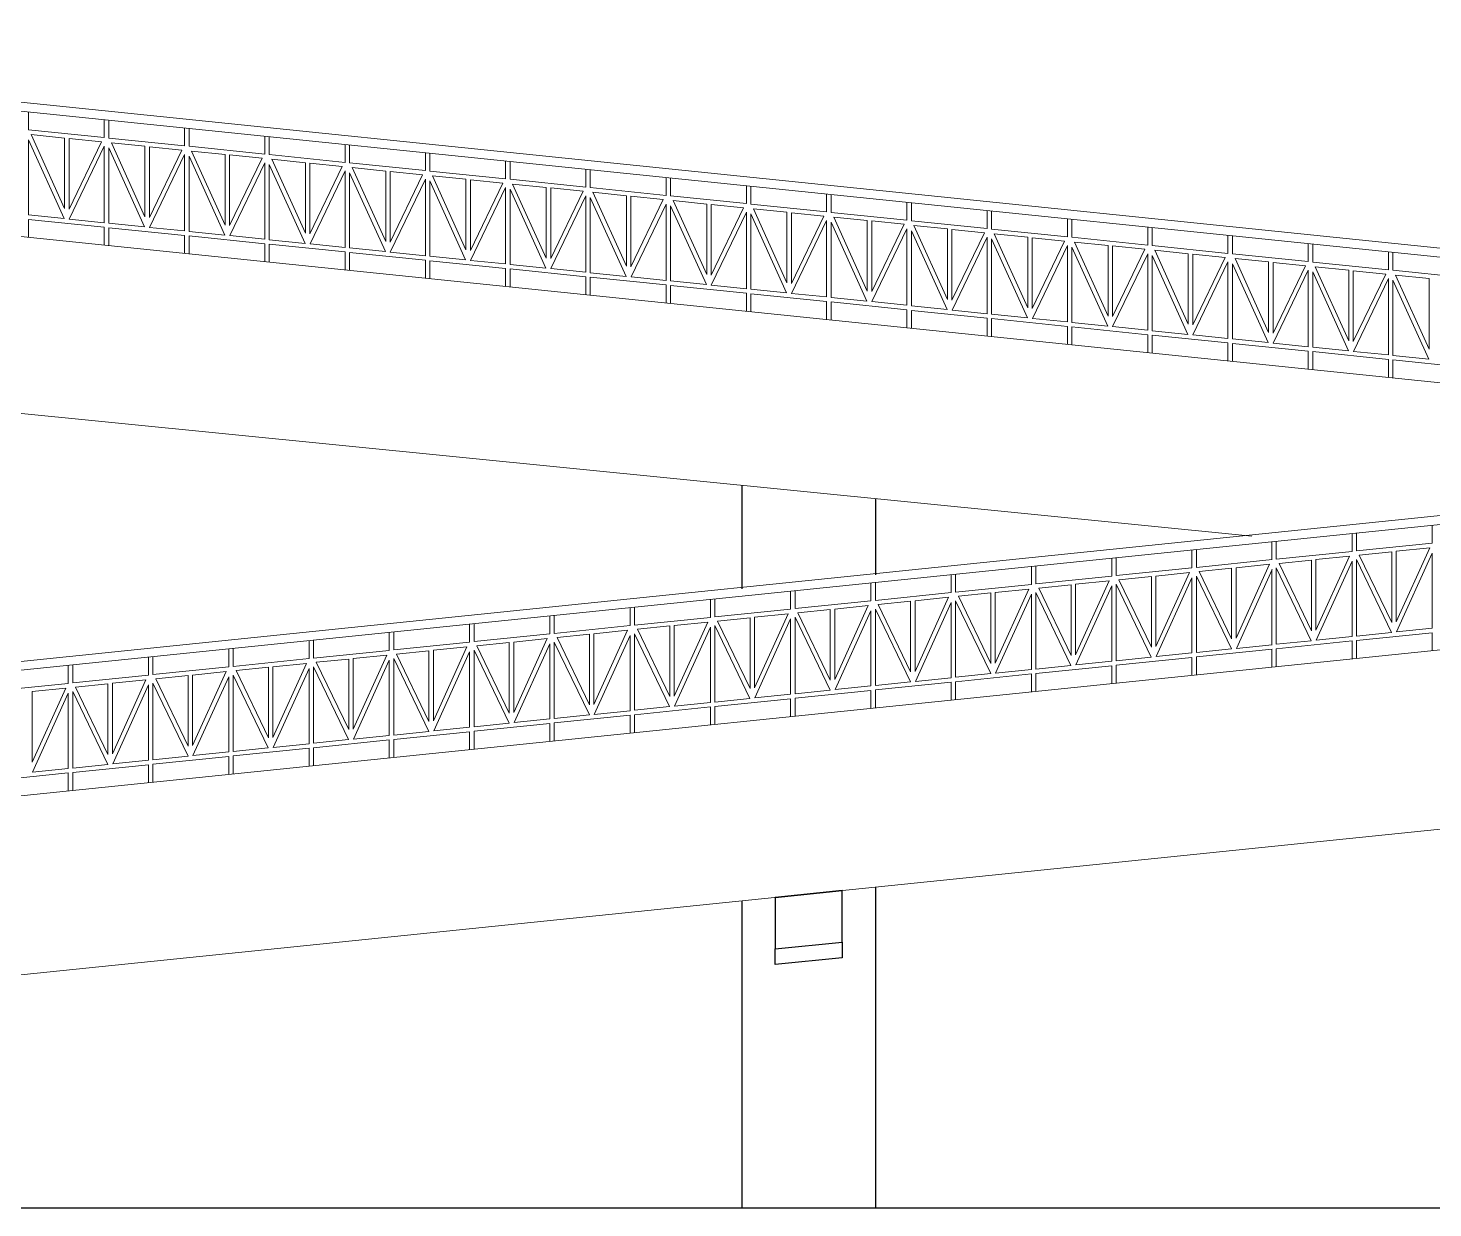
# Model space of a CAD drawing. Header units: millimetres. Extents: x 3614 to 12428, y -844 to 6844.
# Drawn here: x 5834.38 to 5840.68, y -799.8 to -794.5 of the extents above; entities that cross this region are included whole.
import ezdxf

# ---------------------------------------------------------------- set-up
doc = ezdxf.new("R2010")
doc.units = ezdxf.units.MM
doc.header["$LTSCALE"] = 40
doc.header["$MEASUREMENT"] = 0
for name, color, linetype, lineweight in [('Beam', 254, 'CONTINUOUS', 25), ('Column', 252, 'CONTINUOUS', 30), ('Railing', 23, 'CONTINUOUS', 18), ('Wall', 7, 'CONTINUOUS', 30), ('Window-Wall', 7, 'CONTINUOUS', 18)]:
    doc.layers.add(name, color=color, linetype=linetype, lineweight=lineweight)

msp = doc.modelspace()

# ---------------------------------------------------------------- linework, layer by layer
at = {"layer": 'Beam'}
msp.add_line((5837.7267, -798.4047), (5838.0267, -798.3738), dxfattribs=at)
at = {"layer": 'Beam', "lineweight": 25}
for points in [[(5837.7267, -798.4047), (5837.7267, -798.6359), (5838.0267, -798.605), (5838.0267, -798.3738), (5837.7267, -798.4047)], [(5837.7267, -798.6359), (5838.0267, -798.605), (5838.0267, -798.6754), (5837.7267, -798.7063), (5837.7267, -798.6359)]]:
    msp.add_lwpolyline(points, dxfattribs=at)
at = {"layer": 'Column', "lineweight": 25}
for p, q in [((5837.5767, -796.556), (5837.5767, -797.0193)), ((5838.1767, -796.6158), (5838.1767, -796.9576)), ((5838.1767, -798.3584), (5838.1767, -799.7979)), ((5837.5767, -798.4201), (5837.5767, -799.7979)), ((5837.5767, -799.7979), (5838.1767, -799.7979))]:
    msp.add_line(p, q, dxfattribs=at)
at = {"layer": 'Railing'}
for p, q in [((5831.1098, -794.5436), (5846.3478, -796.1106)), ((5831.1118, -794.5036), (5846.5433, -796.0905)), ((5834.3777, -794.9601), (5834.3777, -794.8797)), ((5834.7177, -794.9951), (5834.7177, -794.9147)), ((5834.7377, -794.9972), (5834.7377, -794.9167)), ((5834.7177, -794.9951), (5834.3777, -794.9601)), ((5834.3777, -795.3421), (5834.3777, -795.0045)), ((5834.3777, -795.0045), (5834.5383, -795.3586)), ((5834.5398, -794.9969), (5834.3893, -794.9814)), ((5834.3893, -794.9814), (5834.5398, -795.3135)), ((5834.5398, -795.3135), (5834.5398, -794.9969)), ((5834.7051, -795.0139), (5834.5598, -794.999)), ((5834.5598, -795.316), (5834.5598, -794.999)), ((5835.0777, -795.0321), (5834.7377, -794.9972)), ((5835.0777, -795.0321), (5835.0777, -794.9517)), ((5835.0977, -795.0342), (5835.0977, -794.9538)), ((5835.4377, -795.0692), (5835.4377, -794.9887)), ((5835.4577, -795.0712), (5835.4577, -794.9908)), ((5834.5598, -795.316), (5834.7051, -795.0139)), ((5834.5604, -795.3609), (5834.7177, -795.0338)), ((5834.7177, -795.3771), (5834.7177, -795.0338)), ((5834.7377, -795.3792), (5834.7377, -795.0415)), ((5834.7377, -795.0415), (5834.8983, -795.3957)), ((5834.8998, -795.0339), (5834.7493, -795.0185)), ((5834.7493, -795.0185), (5834.8998, -795.3506)), ((5834.8998, -795.3506), (5834.8998, -795.0339)), ((5835.0651, -795.0509), (5834.9198, -795.036)), ((5834.9198, -795.353), (5834.9198, -795.036)), ((5834.9198, -795.353), (5835.0651, -795.0509)), ((5835.4377, -795.0692), (5835.0977, -795.0342)), ((5835.2598, -795.071), (5835.1093, -795.0555)), ((5835.1093, -795.0555), (5835.2598, -795.3876)), ((5835.7977, -795.1062), (5835.7977, -795.0258)), ((5835.8177, -795.1082), (5835.8177, -795.0278)), ((5836.1577, -795.1432), (5836.1577, -795.0628)), ((5836.1777, -795.1453), (5836.1777, -795.0648)), ((5834.9204, -795.3979), (5835.0777, -795.0708)), ((5835.0777, -795.4141), (5835.0777, -795.0708)), ((5835.0977, -795.4162), (5835.0977, -795.0785)), ((5835.0977, -795.0785), (5835.2583, -795.4327)), ((5835.2598, -795.3876), (5835.2598, -795.071)), ((5835.4251, -795.088), (5835.2798, -795.073)), ((5835.2798, -795.39), (5835.2798, -795.073)), ((5835.2798, -795.39), (5835.4251, -795.088)), ((5835.2804, -795.435), (5835.4377, -795.1079)), ((5835.4377, -795.4512), (5835.4377, -795.1079)), ((5835.7977, -795.1062), (5835.4577, -795.0712)), ((5835.4577, -795.4532), (5835.4577, -795.1155)), ((5835.4577, -795.1155), (5835.6183, -795.4697)), ((5835.6198, -795.108), (5835.4693, -795.0925)), ((5835.4693, -795.0925), (5835.6198, -795.4246)), ((5835.6198, -795.4246), (5835.6198, -795.108)), ((5835.7851, -795.125), (5835.6398, -795.11)), ((5835.6398, -795.4271), (5835.6398, -795.11)), ((5835.6398, -795.4271), (5835.7851, -795.125)), ((5836.1577, -795.1432), (5835.8177, -795.1082)), ((5835.9798, -795.145), (5835.8293, -795.1295)), ((5835.8293, -795.1295), (5835.9798, -795.4617)), ((5836.5177, -795.1802), (5836.5177, -795.0998)), ((5836.5377, -795.1823), (5836.5377, -795.1019)), ((5835.6404, -795.472), (5835.7977, -795.1449)), ((5835.7977, -795.4882), (5835.7977, -795.1449)), ((5835.8177, -795.4902), (5835.8177, -795.1526)), ((5835.8177, -795.1526), (5835.9783, -795.5068)), ((5835.9798, -795.4617), (5835.9798, -795.145)), ((5836.1451, -795.162), (5835.9998, -795.1471)), ((5835.9998, -795.4641), (5835.9998, -795.1471)), ((5835.9998, -795.4641), (5836.1451, -795.162)), ((5836.0004, -795.509), (5836.1577, -795.1819)), ((5836.1577, -795.5252), (5836.1577, -795.1819)), ((5836.5177, -795.1802), (5836.1777, -795.1453)), ((5836.1777, -795.5273), (5836.1777, -795.1896)), ((5836.1777, -795.1896), (5836.3383, -795.5438)), ((5836.3398, -795.182), (5836.1893, -795.1666)), ((5836.1893, -795.1666), (5836.3398, -795.4987)), ((5836.3398, -795.4987), (5836.3398, -795.182)), ((5836.5051, -795.199), (5836.3598, -795.1841)), ((5836.3598, -795.5011), (5836.3598, -795.1841)), ((5836.8777, -795.2173), (5836.5377, -795.1823)), ((5836.8777, -795.2173), (5836.8777, -795.1368)), ((5836.8977, -795.2193), (5836.8977, -795.1389)), ((5837.2377, -795.2543), (5837.2377, -795.1739)), ((5837.2577, -795.2563), (5837.2577, -795.1759)), ((5836.3598, -795.5011), (5836.5051, -795.199)), ((5836.3604, -795.5461), (5836.5177, -795.2189)), ((5836.5177, -795.5622), (5836.5177, -795.2189)), ((5836.5377, -795.5643), (5836.5377, -795.2266)), ((5836.5377, -795.2266), (5836.6983, -795.5808)), ((5836.6998, -795.2191), (5836.5493, -795.2036)), ((5836.5493, -795.2036), (5836.6998, -795.5357)), ((5836.6998, -795.5357), (5836.6998, -795.2191)), ((5836.8651, -795.2361), (5836.7198, -795.2211)), ((5836.7198, -795.5381), (5836.7198, -795.2211)), ((5836.7198, -795.5381), (5836.8651, -795.2361)), ((5836.7204, -795.5831), (5836.8777, -795.256)), ((5836.8777, -795.5993), (5836.8777, -795.256)), ((5837.2377, -795.2543), (5836.8977, -795.2193)), ((5837.0598, -795.2561), (5836.9093, -795.2406)), ((5836.9093, -795.2406), (5837.0598, -795.5727)), ((5837.0598, -795.5727), (5837.0598, -795.2561)), ((5837.5977, -795.2913), (5837.2577, -795.2563)), ((5837.5977, -795.2913), (5837.5977, -795.2109)), ((5837.6177, -795.2934), (5837.6177, -795.2129)), ((5837.9577, -795.3283), (5837.9577, -795.2479)), ((5837.9777, -795.3304), (5837.9777, -795.25)), ((5836.8977, -795.6013), (5836.8977, -795.2636)), ((5836.8977, -795.2636), (5837.0583, -795.6178)), ((5837.2251, -795.2731), (5837.0798, -795.2581)), ((5837.0798, -795.5752), (5837.0798, -795.2581)), ((5837.0798, -795.5752), (5837.2251, -795.2731)), ((5837.0804, -795.6201), (5837.2377, -795.293)), ((5837.2377, -795.6363), (5837.2377, -795.293)), ((5837.2577, -795.6383), (5837.2577, -795.3007)), ((5837.2577, -795.3007), (5837.4183, -795.6549)), ((5837.4198, -795.2931), (5837.2693, -795.2776)), ((5837.2693, -795.2776), (5837.4198, -795.6098)), ((5837.4198, -795.6098), (5837.4198, -795.2931)), ((5837.5851, -795.3101), (5837.4398, -795.2952)), ((5837.4398, -795.6122), (5837.4398, -795.2952)), ((5837.4398, -795.6122), (5837.5851, -795.3101)), ((5837.9577, -795.3283), (5837.6177, -795.2934)), ((5837.7798, -795.3301), (5837.6293, -795.3147)), ((5837.6293, -795.3147), (5837.7798, -795.6468)), ((5838.3177, -795.3654), (5838.3177, -795.2849)), ((5838.3377, -795.3683), (5838.3377, -795.2879)), ((5834.5383, -795.3586), (5834.3777, -795.3421)), ((5834.7177, -795.3972), (5834.3777, -795.3622)), ((5834.3777, -795.4427), (5834.3777, -795.3622)), ((5834.7177, -795.3771), (5834.5604, -795.3609)), ((5834.8983, -795.3957), (5834.7377, -795.3792)), ((5837.4404, -795.6571), (5837.5977, -795.33)), ((5837.5977, -795.6733), (5837.5977, -795.33)), ((5837.6177, -795.6754), (5837.6177, -795.3377)), ((5837.6177, -795.3377), (5837.7783, -795.6919)), ((5837.7798, -795.6468), (5837.7798, -795.3301)), ((5837.9451, -795.3471), (5837.7998, -795.3322)), ((5837.7998, -795.6492), (5837.7998, -795.3322)), ((5837.7998, -795.6492), (5837.9451, -795.3471)), ((5837.8004, -795.6942), (5837.9577, -795.367)), ((5837.9577, -795.7103), (5837.9577, -795.367)), ((5838.3177, -795.3654), (5837.9777, -795.3304)), ((5837.9777, -795.7124), (5837.9777, -795.3747)), ((5837.9777, -795.3747), (5838.1383, -795.7289)), ((5838.1398, -795.3672), (5837.9893, -795.3517)), ((5837.9893, -795.3517), (5838.1398, -795.6838)), ((5838.1398, -795.6838), (5838.1398, -795.3672)), ((5838.3051, -795.3842), (5838.1598, -795.3692)), ((5838.1598, -795.6862), (5838.1598, -795.3692)), ((5838.6777, -795.4033), (5838.3377, -795.3683)), ((5838.6777, -795.4033), (5838.6777, -795.3229)), ((5838.6977, -795.4054), (5838.6977, -795.3249)), ((5839.0377, -795.4403), (5839.0377, -795.3599)), ((5839.0577, -795.4424), (5839.0577, -795.362)), ((5834.7177, -795.4776), (5834.7177, -795.3972)), ((5835.0777, -795.4342), (5834.7377, -795.3993)), ((5834.7377, -795.4797), (5834.7377, -795.3993)), ((5835.0777, -795.4141), (5834.9204, -795.3979)), ((5835.0777, -795.5147), (5835.0777, -795.4342)), ((5835.2583, -795.4327), (5835.0977, -795.4162)), ((5835.4377, -795.4713), (5835.0977, -795.4363)), ((5835.0977, -795.5167), (5835.0977, -795.4363)), ((5835.4377, -795.4512), (5835.2804, -795.435)), ((5838.1598, -795.6862), (5838.3051, -795.3842)), ((5838.1604, -795.7312), (5838.3177, -795.4041)), ((5838.3177, -795.7474), (5838.3177, -795.4041)), ((5838.3377, -795.7503), (5838.3377, -795.4127)), ((5838.3377, -795.4127), (5838.4983, -795.7668)), ((5838.4998, -795.4051), (5838.3493, -795.3896)), ((5838.3493, -795.3896), (5838.4998, -795.7217)), ((5838.4998, -795.7217), (5838.4998, -795.4051)), ((5838.6651, -795.4221), (5838.5198, -795.4072)), ((5838.5198, -795.7242), (5838.5198, -795.4072)), ((5838.5198, -795.7242), (5838.6651, -795.4221)), ((5838.5204, -795.7691), (5838.6777, -795.442)), ((5838.6777, -795.7853), (5838.6777, -795.442)), ((5839.0377, -795.4403), (5838.6977, -795.4054)), ((5838.8598, -795.4421), (5838.7093, -795.4266)), ((5838.7093, -795.4266), (5838.8598, -795.7588)), ((5838.8598, -795.7588), (5838.8598, -795.4421)), ((5839.0251, -795.4591), (5838.8798, -795.4442)), ((5838.8798, -795.7612), (5838.8798, -795.4442)), ((5839.3977, -795.4774), (5839.0577, -795.4424)), ((5839.3977, -795.4774), (5839.3977, -795.3969)), ((5839.4177, -795.4794), (5839.4177, -795.399)), ((5839.7577, -795.5144), (5839.7577, -795.434)), ((5839.7777, -795.5164), (5839.7777, -795.436)), ((5835.4377, -795.5517), (5835.4377, -795.4713)), ((5835.6183, -795.4697), (5835.4577, -795.4532)), ((5835.7977, -795.5083), (5835.4577, -795.4733)), ((5835.4577, -795.5537), (5835.4577, -795.4733)), ((5835.7977, -795.4882), (5835.6404, -795.472)), ((5835.7977, -795.5887), (5835.7977, -795.5083)), ((5835.9783, -795.5068), (5835.8177, -795.4902)), ((5836.1577, -795.5252), (5836.0004, -795.509)), ((5838.6977, -795.7874), (5838.6977, -795.4497)), ((5838.6977, -795.4497), (5838.8583, -795.8039)), ((5838.8798, -795.7612), (5839.0251, -795.4591)), ((5838.8804, -795.8061), (5839.0377, -795.479)), ((5839.0377, -795.8223), (5839.0377, -795.479)), ((5839.0577, -795.8244), (5839.0577, -795.4867)), ((5839.0577, -795.4867), (5839.2183, -795.8409)), ((5839.2198, -795.4792), (5839.0693, -795.4637)), ((5839.0693, -795.4637), (5839.2198, -795.7958)), ((5839.2198, -795.7958), (5839.2198, -795.4792)), ((5839.3851, -795.4962), (5839.2398, -795.4812)), ((5839.2398, -795.7982), (5839.2398, -795.4812)), ((5839.2398, -795.7982), (5839.3851, -795.4962)), ((5839.7577, -795.5144), (5839.4177, -795.4794)), ((5839.5798, -795.5162), (5839.4293, -795.5007)), ((5839.4293, -795.5007), (5839.5798, -795.8328)), ((5840.1177, -795.5514), (5840.1177, -795.471)), ((5840.1377, -795.5535), (5840.1377, -795.473)), ((5840.4777, -795.5884), (5840.4777, -795.508)), ((5836.1577, -795.5453), (5835.8177, -795.5103)), ((5835.8177, -795.5908), (5835.8177, -795.5103)), ((5836.1577, -795.6257), (5836.1577, -795.5453)), ((5836.3383, -795.5438), (5836.1777, -795.5273)), ((5836.5177, -795.5823), (5836.1777, -795.5474)), ((5836.1777, -795.6278), (5836.1777, -795.5474)), ((5836.5177, -795.5622), (5836.3604, -795.5461)), ((5836.6983, -795.5808), (5836.5377, -795.5643)), ((5839.2404, -795.8432), (5839.3977, -795.5161)), ((5839.3977, -795.8594), (5839.3977, -795.5161)), ((5839.4177, -795.8614), (5839.4177, -795.5237)), ((5839.4177, -795.5237), (5839.5783, -795.8779)), ((5839.5798, -795.8328), (5839.5798, -795.5162)), ((5839.7451, -795.5332), (5839.5998, -795.5182)), ((5839.5998, -795.8353), (5839.5998, -795.5182)), ((5839.5998, -795.8353), (5839.7451, -795.5332)), ((5839.6004, -795.8802), (5839.7577, -795.5531)), ((5839.7577, -795.8964), (5839.7577, -795.5531)), ((5840.1177, -795.5514), (5839.7777, -795.5164)), ((5839.7777, -795.8984), (5839.7777, -795.5608)), ((5839.7777, -795.5608), (5839.9383, -795.915)), ((5839.9398, -795.5532), (5839.7893, -795.5377)), ((5839.7893, -795.5377), (5839.9398, -795.8698)), ((5839.9398, -795.8698), (5839.9398, -795.5532)), ((5840.1051, -795.5702), (5839.9598, -795.5553)), ((5839.9598, -795.8723), (5839.9598, -795.5553)), ((5839.9598, -795.8723), (5840.1051, -795.5702)), ((5840.4777, -795.5884), (5840.1377, -795.5535)), ((5840.4977, -795.5905), (5840.4977, -795.5101)), ((5836.5177, -795.6628), (5836.5177, -795.5823)), ((5836.8777, -795.6194), (5836.5377, -795.5844)), ((5836.5377, -795.6648), (5836.5377, -795.5844)), ((5836.8777, -795.5993), (5836.7204, -795.5831)), ((5836.8777, -795.6998), (5836.8777, -795.6194)), ((5837.0583, -795.6178), (5836.8977, -795.6013)), ((5837.2377, -795.6564), (5836.8977, -795.6214)), ((5836.8977, -795.7018), (5836.8977, -795.6214)), ((5837.2377, -795.6363), (5837.0804, -795.6201)), ((5839.9604, -795.9172), (5840.1177, -795.5901)), ((5840.1177, -795.9334), (5840.1177, -795.5901)), ((5840.1377, -795.9355), (5840.1377, -795.5978)), ((5840.1377, -795.5978), (5840.2983, -795.952)), ((5840.2998, -795.5902), (5840.1493, -795.5748)), ((5840.1493, -795.5748), (5840.2998, -795.9069)), ((5840.2998, -795.9069), (5840.2998, -795.5902)), ((5840.4651, -795.6072), (5840.3198, -795.5923)), ((5840.3198, -795.9093), (5840.3198, -795.5923)), ((5840.3198, -795.9093), (5840.4651, -795.6072)), ((5840.3204, -795.9543), (5840.4777, -795.6271)), ((5840.4777, -795.9704), (5840.4777, -795.6271)), ((5840.8377, -795.6255), (5840.4977, -795.5905)), ((5840.4977, -795.9725), (5840.4977, -795.6348)), ((5840.4977, -795.6348), (5840.6583, -795.989)), ((5840.6598, -795.6273), (5840.5093, -795.6118)), ((5840.5093, -795.6118), (5840.6598, -795.9439)), ((5840.6598, -795.9439), (5840.6598, -795.6273)), ((5837.2377, -795.7368), (5837.2377, -795.6564)), ((5837.4183, -795.6549), (5837.2577, -795.6383)), ((5837.5977, -795.6934), (5837.2577, -795.6585)), ((5837.2577, -795.7389), (5837.2577, -795.6585)), ((5837.5977, -795.6733), (5837.4404, -795.6571)), ((5837.5977, -795.7738), (5837.5977, -795.6934)), ((5837.7783, -795.6919), (5837.6177, -795.6754)), ((5837.9577, -795.7304), (5837.6177, -795.6955)), ((5837.6177, -795.7759), (5837.6177, -795.6955)), ((5837.9577, -795.7103), (5837.8004, -795.6942)), ((5837.9577, -795.8109), (5837.9577, -795.7304)), ((5838.1383, -795.7289), (5837.9777, -795.7124)), ((5838.3177, -795.7675), (5837.9777, -795.7325)), ((5837.9777, -795.8129), (5837.9777, -795.7325)), ((5838.3177, -795.7474), (5838.1604, -795.7312)), ((5838.4983, -795.7668), (5838.3377, -795.7503)), ((5838.3177, -795.8479), (5838.3177, -795.7675)), ((5838.6777, -795.8054), (5838.3377, -795.7704)), ((5838.3377, -795.8509), (5838.3377, -795.7704)), ((5838.6777, -795.7853), (5838.5204, -795.7691)), ((5838.6777, -795.8858), (5838.6777, -795.8054)), ((5838.8583, -795.8039), (5838.6977, -795.7874)), ((5839.0377, -795.8424), (5838.6977, -795.8075)), ((5838.6977, -795.8879), (5838.6977, -795.8075)), ((5839.0377, -795.8223), (5838.8804, -795.8061)), ((5839.2183, -795.8409), (5839.0577, -795.8244)), ((5839.0377, -795.9229), (5839.0377, -795.8424)), ((5839.3977, -795.8795), (5839.0577, -795.8445)), ((5839.0577, -795.9249), (5839.0577, -795.8445)), ((5839.3977, -795.8594), (5839.2404, -795.8432)), ((5839.3977, -795.9599), (5839.3977, -795.8795)), ((5839.5783, -795.8779), (5839.4177, -795.8614)), ((5839.7577, -795.9165), (5839.4177, -795.8815)), ((5839.4177, -795.9619), (5839.4177, -795.8815)), ((5839.7577, -795.8964), (5839.6004, -795.8802)), ((5839.7577, -795.9969), (5839.7577, -795.9165)), ((5839.9383, -795.915), (5839.7777, -795.8984)), ((5840.1177, -795.9535), (5839.7777, -795.9185)), ((5839.7777, -795.999), (5839.7777, -795.9185)), ((5840.1177, -795.9334), (5839.9604, -795.9172)), ((5840.2983, -795.952), (5840.1377, -795.9355)), ((5840.1177, -796.0339), (5840.1177, -795.9535)), ((5840.4777, -795.9905), (5840.1377, -795.9556)), ((5840.1377, -796.036), (5840.1377, -795.9556)), ((5840.4777, -795.9704), (5840.3204, -795.9543)), ((5840.4777, -796.071), (5840.4777, -795.9905)), ((5840.6583, -795.989), (5840.4977, -795.9725)), ((5840.8377, -796.0276), (5840.4977, -795.9926)), ((5840.4977, -796.073), (5840.4977, -795.9926)), ((5830.9145, -797.6979), (5846.7141, -796.0729)), ((5830.8544, -797.7443), (5846.7873, -796.1056)), ((5840.3341, -796.8498), (5840.3341, -796.7693)), ((5840.6741, -796.8148), (5840.6741, -796.7344)), ((5839.9541, -796.8888), (5839.9541, -796.8084)), ((5839.9741, -796.8868), (5839.9741, -796.8064)), ((5840.3141, -796.8518), (5840.3141, -796.7714)), ((5840.3341, -796.8498), (5840.6741, -796.8148)), ((5839.2361, -796.9627), (5839.2361, -796.8823)), ((5839.2561, -796.9606), (5839.2561, -796.8802)), ((5839.5961, -796.9257), (5839.5961, -796.8452)), ((5839.6161, -796.9236), (5839.6161, -796.8432)), ((5839.6161, -796.9236), (5839.9561, -796.8886)), ((5839.9741, -796.8868), (5840.3141, -796.8518)), ((5839.9867, -796.9056), (5840.132, -796.8906)), ((5840.132, -797.2077), (5840.132, -796.8906)), ((5840.152, -796.8886), (5840.3026, -796.8731)), ((5840.3026, -796.8731), (5840.152, -797.2052)), ((5840.152, -797.2052), (5840.152, -796.8886)), ((5840.3341, -797.2318), (5840.3341, -796.8885)), ((5840.4915, -797.2156), (5840.3341, -796.8885)), ((5840.3467, -796.8686), (5840.492, -796.8536)), ((5840.492, -797.1706), (5840.3467, -796.8686)), ((5840.492, -797.1706), (5840.492, -796.8536)), ((5840.512, -796.8516), (5840.6626, -796.8361)), ((5840.6626, -796.8361), (5840.512, -797.1682)), ((5840.512, -797.1682), (5840.512, -796.8516)), ((5840.6741, -796.8591), (5840.5136, -797.2133)), ((5840.6741, -797.1968), (5840.6741, -796.8591)), ((5838.5161, -797.0367), (5838.5161, -796.9563)), ((5838.5361, -797.0347), (5838.5361, -796.9543)), ((5838.8761, -796.9997), (5838.8761, -796.9193)), ((5838.8961, -796.9977), (5838.8961, -796.9172)), ((5839.2561, -796.9606), (5839.5961, -796.9257)), ((5839.434, -796.9624), (5839.5845, -796.947)), ((5839.5845, -796.947), (5839.434, -797.2791)), ((5839.6287, -796.9424), (5839.774, -796.9275)), ((5839.774, -797.2445), (5839.6287, -796.9424)), ((5839.774, -797.2445), (5839.774, -796.9275)), ((5839.794, -796.9254), (5839.9445, -796.9099)), ((5839.9445, -796.9099), (5839.794, -797.242)), ((5839.794, -797.242), (5839.794, -796.9254)), ((5839.9561, -796.933), (5839.7955, -797.2871)), ((5839.9541, -797.2708), (5839.9541, -796.9332)), ((5839.9741, -797.2688), (5839.9741, -796.9255)), ((5840.1315, -797.2526), (5839.9741, -796.9255)), ((5840.132, -797.2077), (5839.9867, -796.9056)), ((5840.3141, -796.8961), (5840.1536, -797.2503)), ((5840.3141, -797.2338), (5840.3141, -796.8961)), ((5838.1561, -797.0738), (5838.1561, -796.9933)), ((5838.1761, -797.0717), (5838.1761, -796.9913)), ((5838.5361, -797.0347), (5838.8761, -796.9997)), ((5838.714, -797.0365), (5838.8645, -797.021)), ((5838.8645, -797.021), (5838.714, -797.3531)), ((5838.8961, -796.9977), (5839.2361, -796.9627)), ((5838.9087, -797.0165), (5839.054, -797.0015)), ((5839.054, -797.3185), (5838.9087, -797.0165)), ((5839.054, -797.3185), (5839.054, -797.0015)), ((5839.074, -796.9995), (5839.2245, -796.984)), ((5839.2245, -796.984), (5839.074, -797.3161)), ((5839.074, -797.3161), (5839.074, -796.9995)), ((5839.2361, -797.007), (5839.0755, -797.3612)), ((5839.2361, -797.3447), (5839.2361, -797.007)), ((5839.2561, -797.3426), (5839.2561, -796.9993)), ((5839.4134, -797.3264), (5839.2561, -796.9993)), ((5839.2687, -796.9794), (5839.414, -796.9645)), ((5839.414, -797.2815), (5839.2687, -796.9794)), ((5839.414, -797.2815), (5839.414, -796.9645)), ((5839.434, -797.2791), (5839.434, -796.9624)), ((5839.5961, -796.97), (5839.4355, -797.3242)), ((5839.5961, -797.3077), (5839.5961, -796.97)), ((5839.6161, -797.3056), (5839.6161, -796.9623)), ((5839.7734, -797.2894), (5839.6161, -796.9623)), ((5837.4361, -797.1478), (5837.4361, -797.0674)), ((5837.4561, -797.1458), (5837.4561, -797.0653)), ((5837.7961, -797.1108), (5837.7961, -797.0304)), ((5837.8161, -797.1087), (5837.8161, -797.0283)), ((5837.8161, -797.1087), (5838.1561, -797.0738)), ((5838.1761, -797.0717), (5838.5161, -797.0367)), ((5838.1887, -797.0905), (5838.334, -797.0756)), ((5838.334, -797.3926), (5838.334, -797.0756)), ((5838.354, -797.0735), (5838.5045, -797.058)), ((5838.5045, -797.058), (5838.354, -797.3902)), ((5838.354, -797.3902), (5838.354, -797.0735)), ((5838.5161, -797.0811), (5838.3555, -797.4353)), ((5838.5161, -797.4187), (5838.5161, -797.0811)), ((5838.5361, -797.4167), (5838.5361, -797.0734)), ((5838.6934, -797.4005), (5838.5361, -797.0734)), ((5838.5487, -797.0535), (5838.694, -797.0385)), ((5838.694, -797.3556), (5838.5487, -797.0535)), ((5838.694, -797.3556), (5838.694, -797.0385)), ((5838.714, -797.3531), (5838.714, -797.0365)), ((5838.8761, -797.044), (5838.7155, -797.3982)), ((5838.8761, -797.3817), (5838.8761, -797.044)), ((5838.8961, -797.3797), (5838.8961, -797.0364)), ((5839.0534, -797.3635), (5838.8961, -797.0364)), ((5836.7161, -797.2219), (5836.7161, -797.1414)), ((5836.7361, -797.2198), (5836.7361, -797.1394)), ((5837.0761, -797.1848), (5837.0761, -797.1044)), ((5837.0961, -797.1828), (5837.0961, -797.1024)), ((5837.0961, -797.1828), (5837.4361, -797.1478)), ((5837.4561, -797.1458), (5837.7961, -797.1108)), ((5837.634, -797.1476), (5837.7845, -797.1321)), ((5837.7845, -797.1321), (5837.634, -797.4642)), ((5837.634, -797.4642), (5837.634, -797.1476)), ((5837.8161, -797.4907), (5837.8161, -797.1474)), ((5837.9734, -797.4746), (5837.8161, -797.1474)), ((5837.8287, -797.1275), (5837.974, -797.1126)), ((5837.974, -797.4296), (5837.8287, -797.1275)), ((5837.974, -797.4296), (5837.974, -797.1126)), ((5837.994, -797.1105), (5838.1445, -797.0951)), ((5838.1445, -797.0951), (5837.994, -797.4272)), ((5837.994, -797.4272), (5837.994, -797.1105)), ((5838.1561, -797.1181), (5837.9955, -797.4723)), ((5838.1561, -797.4558), (5838.1561, -797.1181)), ((5838.1761, -797.4537), (5838.1761, -797.1104)), ((5838.3334, -797.4375), (5838.1761, -797.1104)), ((5838.334, -797.3926), (5838.1887, -797.0905)), ((5836.3561, -797.2589), (5836.3561, -797.1785)), ((5836.3761, -797.2568), (5836.3761, -797.1764)), ((5836.7361, -797.2198), (5837.0761, -797.1848)), ((5836.914, -797.2216), (5837.0645, -797.2061)), ((5837.0645, -797.2061), (5836.914, -797.5383)), ((5837.1087, -797.2016), (5837.254, -797.1866)), ((5837.254, -797.5037), (5837.1087, -797.2016)), ((5837.254, -797.5037), (5837.254, -797.1866)), ((5837.274, -797.1846), (5837.4245, -797.1691)), ((5837.4245, -797.1691), (5837.274, -797.5012)), ((5837.274, -797.5012), (5837.274, -797.1846)), ((5837.4361, -797.1921), (5837.2755, -797.5463)), ((5837.4361, -797.5298), (5837.4361, -797.1921)), ((5837.4561, -797.5278), (5837.4561, -797.1845)), ((5837.6134, -797.5116), (5837.4561, -797.1845)), ((5837.4687, -797.1646), (5837.614, -797.1496)), ((5837.614, -797.4666), (5837.4687, -797.1646)), ((5837.614, -797.4666), (5837.614, -797.1496)), ((5837.7961, -797.1551), (5837.6355, -797.5093)), ((5837.7961, -797.4928), (5837.7961, -797.1551)), ((5840.5136, -797.2133), (5840.6741, -797.1968)), ((5835.6361, -797.3329), (5835.6361, -797.2525)), ((5835.6561, -797.3309), (5835.6561, -797.2505)), ((5835.9961, -797.2959), (5835.9961, -797.2155)), ((5836.0161, -797.2939), (5836.0161, -797.2134)), ((5836.0161, -797.2939), (5836.3561, -797.2589)), ((5836.3761, -797.2568), (5836.7161, -797.2219)), ((5836.3887, -797.2756), (5836.534, -797.2607)), ((5836.534, -797.5777), (5836.534, -797.2607)), ((5836.554, -797.2586), (5836.7045, -797.2432)), ((5836.7045, -797.2432), (5836.554, -797.5753)), ((5836.554, -797.5753), (5836.554, -797.2586)), ((5836.7161, -797.2662), (5836.5555, -797.6204)), ((5836.7161, -797.6039), (5836.7161, -797.2662)), ((5836.7361, -797.6018), (5836.7361, -797.2585)), ((5836.8934, -797.5856), (5836.7361, -797.2585)), ((5836.7487, -797.2386), (5836.894, -797.2237)), ((5836.894, -797.5407), (5836.7487, -797.2386)), ((5836.894, -797.5407), (5836.894, -797.2237)), ((5836.914, -797.5383), (5836.914, -797.2216)), ((5837.0761, -797.2292), (5836.9155, -797.5834)), ((5837.0761, -797.5668), (5837.0761, -797.2292)), ((5837.0961, -797.5648), (5837.0961, -797.2215)), ((5837.2534, -797.5486), (5837.0961, -797.2215)), ((5839.7955, -797.2871), (5839.9561, -797.2706)), ((5839.9741, -797.2688), (5840.1315, -797.2526)), ((5839.9741, -797.2889), (5840.3141, -797.2539)), ((5840.1536, -797.2503), (5840.3141, -797.2338)), ((5840.3141, -797.3343), (5840.3141, -797.2539)), ((5840.3341, -797.2318), (5840.4915, -797.2156)), ((5840.3341, -797.2519), (5840.6741, -797.2169)), ((5840.3341, -797.3323), (5840.3341, -797.2519)), ((5840.6741, -797.2973), (5840.6741, -797.2169)), ((5834.9161, -797.407), (5834.9161, -797.3266)), ((5834.9361, -797.4049), (5834.9361, -797.3245)), ((5835.2761, -797.37), (5835.2761, -797.2896)), ((5835.2961, -797.3679), (5835.2961, -797.2875)), ((5835.2961, -797.3679), (5835.6361, -797.3329)), ((5835.6561, -797.3309), (5835.9961, -797.2959)), ((5835.6687, -797.3497), (5835.814, -797.3348)), ((5835.814, -797.6518), (5835.814, -797.3348)), ((5835.834, -797.3327), (5835.9845, -797.3172)), ((5835.9845, -797.3172), (5835.834, -797.6493)), ((5835.834, -797.6493), (5835.834, -797.3327)), ((5836.0161, -797.6759), (5836.0161, -797.3326)), ((5836.1734, -797.6597), (5836.0161, -797.3326)), ((5836.0287, -797.3127), (5836.174, -797.2977)), ((5836.174, -797.6147), (5836.0287, -797.3127)), ((5836.174, -797.6147), (5836.174, -797.2977)), ((5836.194, -797.2957), (5836.3445, -797.2802)), ((5836.3445, -797.2802), (5836.194, -797.6123)), ((5836.194, -797.6123), (5836.194, -797.2957)), ((5836.3561, -797.3032), (5836.1955, -797.6574)), ((5836.3561, -797.6409), (5836.3561, -797.3032)), ((5836.3761, -797.6388), (5836.3761, -797.2955)), ((5836.5334, -797.6227), (5836.3761, -797.2955)), ((5836.534, -797.5777), (5836.3887, -797.2756)), ((5839.2561, -797.3426), (5839.4134, -797.3264)), ((5839.2561, -797.3627), (5839.5961, -797.3278)), ((5839.4355, -797.3242), (5839.5961, -797.3077)), ((5839.5961, -797.4082), (5839.5961, -797.3278)), ((5839.6161, -797.3056), (5839.7734, -797.2894)), ((5839.6161, -797.3257), (5839.9561, -797.2907)), ((5839.6161, -797.4061), (5839.6161, -797.3257)), ((5839.9541, -797.3714), (5839.9541, -797.2909)), ((5839.9741, -797.3693), (5839.9741, -797.2889)), ((5834.5561, -797.444), (5834.5561, -797.3636)), ((5834.5761, -797.442), (5834.5761, -797.3615)), ((5834.9361, -797.4049), (5835.2761, -797.37)), ((5835.114, -797.4067), (5835.2645, -797.3913)), ((5835.2645, -797.3913), (5835.114, -797.7234)), ((5835.3087, -797.3867), (5835.454, -797.3718)), ((5835.454, -797.6888), (5835.3087, -797.3867)), ((5835.454, -797.6888), (5835.454, -797.3718)), ((5835.474, -797.3697), (5835.6245, -797.3542)), ((5835.6245, -797.3542), (5835.474, -797.6864)), ((5835.474, -797.6864), (5835.474, -797.3697)), ((5835.6361, -797.3773), (5835.4755, -797.7315)), ((5835.6361, -797.715), (5835.6361, -797.3773)), ((5835.6561, -797.7129), (5835.6561, -797.3696)), ((5835.8134, -797.6967), (5835.6561, -797.3696)), ((5835.814, -797.6518), (5835.6687, -797.3497)), ((5835.9961, -797.3403), (5835.8355, -797.6944)), ((5835.9961, -797.6779), (5835.9961, -797.3403)), ((5838.7155, -797.3982), (5838.8761, -797.3817)), ((5838.8961, -797.3797), (5839.0534, -797.3635)), ((5838.8961, -797.3998), (5839.2361, -797.3648)), ((5838.8961, -797.4802), (5838.8961, -797.3998)), ((5839.0755, -797.3612), (5839.2361, -797.3447)), ((5839.2361, -797.4452), (5839.2361, -797.3648)), ((5839.2561, -797.4432), (5839.2561, -797.3627)), ((5834.2161, -797.479), (5834.5561, -797.444)), ((5834.5761, -797.442), (5834.9161, -797.407)), ((5834.5887, -797.4608), (5834.734, -797.4458)), ((5834.734, -797.7629), (5834.5887, -797.4608)), ((5834.734, -797.7629), (5834.734, -797.4458)), ((5834.754, -797.4438), (5834.9045, -797.4283)), ((5834.9045, -797.4283), (5834.754, -797.7604)), ((5834.754, -797.7604), (5834.754, -797.4438)), ((5834.9161, -797.4513), (5834.7555, -797.8055)), ((5834.9161, -797.789), (5834.9161, -797.4513)), ((5834.9361, -797.7869), (5834.9361, -797.4437)), ((5835.0934, -797.7708), (5834.9361, -797.4437)), ((5834.9487, -797.4238), (5835.094, -797.4088)), ((5835.094, -797.7258), (5834.9487, -797.4238)), ((5835.094, -797.7258), (5835.094, -797.4088)), ((5835.114, -797.7234), (5835.114, -797.4067)), ((5835.2761, -797.4143), (5835.1155, -797.7685)), ((5835.2761, -797.752), (5835.2761, -797.4143)), ((5835.2961, -797.7499), (5835.2961, -797.4066)), ((5835.4534, -797.7337), (5835.2961, -797.4066)), ((5837.9955, -797.4723), (5838.1561, -797.4558)), ((5838.1761, -797.4537), (5838.3334, -797.4375)), ((5838.1761, -797.4738), (5838.5161, -797.4388)), ((5838.3555, -797.4353), (5838.5161, -797.4187)), ((5838.5161, -797.5193), (5838.5161, -797.4388)), ((5838.5361, -797.4167), (5838.6934, -797.4005)), ((5838.5361, -797.4368), (5838.8761, -797.4018)), ((5838.5361, -797.5172), (5838.5361, -797.4368)), ((5838.8761, -797.4822), (5838.8761, -797.4018)), ((5834.394, -797.4808), (5834.5445, -797.4653)), ((5834.5445, -797.4653), (5834.394, -797.7974)), ((5834.394, -797.7974), (5834.394, -797.4808)), ((5834.5561, -797.4884), (5834.3955, -797.8425)), ((5834.5561, -797.826), (5834.5561, -797.4884)), ((5834.5761, -797.824), (5834.5761, -797.4807)), ((5834.7334, -797.8078), (5834.5761, -797.4807)), ((5837.4561, -797.5278), (5837.6134, -797.5116)), ((5837.4561, -797.5479), (5837.7961, -797.5129)), ((5837.6355, -797.5093), (5837.7961, -797.4928)), ((5837.7961, -797.5933), (5837.7961, -797.5129)), ((5837.8161, -797.4907), (5837.9734, -797.4746)), ((5837.8161, -797.5108), (5838.1561, -797.4759)), ((5837.8161, -797.5913), (5837.8161, -797.5108)), ((5838.1561, -797.5563), (5838.1561, -797.4759)), ((5838.1761, -797.5542), (5838.1761, -797.4738)), ((5836.7361, -797.6018), (5836.8934, -797.5856)), ((5836.7361, -797.6219), (5837.0761, -797.587)), ((5836.9155, -797.5834), (5837.0761, -797.5668)), ((5837.0761, -797.6674), (5837.0761, -797.587)), ((5837.0961, -797.5648), (5837.2534, -797.5486)), ((5837.0961, -797.5849), (5837.4361, -797.5499)), ((5837.0961, -797.6653), (5837.0961, -797.5849)), ((5837.2755, -797.5463), (5837.4361, -797.5298)), ((5837.4361, -797.6304), (5837.4361, -797.5499)), ((5837.4561, -797.6283), (5837.4561, -797.5479)), ((5836.1955, -797.6574), (5836.3561, -797.6409)), ((5836.3761, -797.6388), (5836.5334, -797.6227)), ((5836.3761, -797.659), (5836.7161, -797.624)), ((5836.5555, -797.6204), (5836.7161, -797.6039)), ((5836.7161, -797.7044), (5836.7161, -797.624)), ((5836.7361, -797.7023), (5836.7361, -797.6219)), ((5835.4755, -797.7315), (5835.6361, -797.715)), ((5835.6561, -797.7129), (5835.8134, -797.6967)), ((5835.6561, -797.733), (5835.9961, -797.698)), ((5835.8355, -797.6944), (5835.9961, -797.6779)), ((5835.9961, -797.7785), (5835.9961, -797.698)), ((5836.0161, -797.6759), (5836.1734, -797.6597)), ((5836.0161, -797.696), (5836.3561, -797.661)), ((5836.0161, -797.7764), (5836.0161, -797.696)), ((5836.3561, -797.7414), (5836.3561, -797.661)), ((5836.3761, -797.7394), (5836.3761, -797.659)), ((5834.9361, -797.7869), (5835.0934, -797.7708)), ((5834.9361, -797.8071), (5835.2761, -797.7721)), ((5835.1155, -797.7685), (5835.2761, -797.752)), ((5835.2761, -797.8525), (5835.2761, -797.7721)), ((5835.2961, -797.7499), (5835.4534, -797.7337)), ((5835.2961, -797.77), (5835.6361, -797.7351)), ((5835.2961, -797.8505), (5835.2961, -797.77)), ((5835.6361, -797.8155), (5835.6361, -797.7351)), ((5835.6561, -797.8134), (5835.6561, -797.733)), ((5834.3955, -797.8425), (5834.5561, -797.826)), ((5834.5761, -797.824), (5834.7334, -797.8078)), ((5834.5761, -797.8441), (5834.9161, -797.8091)), ((5834.7555, -797.8055), (5834.9161, -797.789)), ((5834.9161, -797.8895), (5834.9161, -797.8091)), ((5834.9361, -797.8875), (5834.9361, -797.8071)), ((5834.2161, -797.8811), (5834.5561, -797.8461)), ((5834.5561, -797.9266), (5834.5561, -797.8461)), ((5834.5761, -797.9245), (5834.5761, -797.8441))]:
    msp.add_line(p, q, dxfattribs=at)
at = {"layer": 'Wall', "lineweight": 20}
msp.add_line((5830.9761, -798.2948), (5846.8161, -796.6656), dxfattribs=at)
at = {"layer": 'Wall'}
msp.add_line((5829.6068, -799.7979), (5849.3026, -799.7979), dxfattribs=at)
at = {"layer": 'Window-Wall'}
for p, q in [((5830.9717, -795.0922), (5843.6012, -796.3931)), ((5839.8641, -796.7841), (5830.9785, -795.8979)), ((5830.9786, -799.0987), (5846.7786, -797.4737))]:
    msp.add_line(p, q, dxfattribs=at)

doc.saveas('drawing.dxf')
